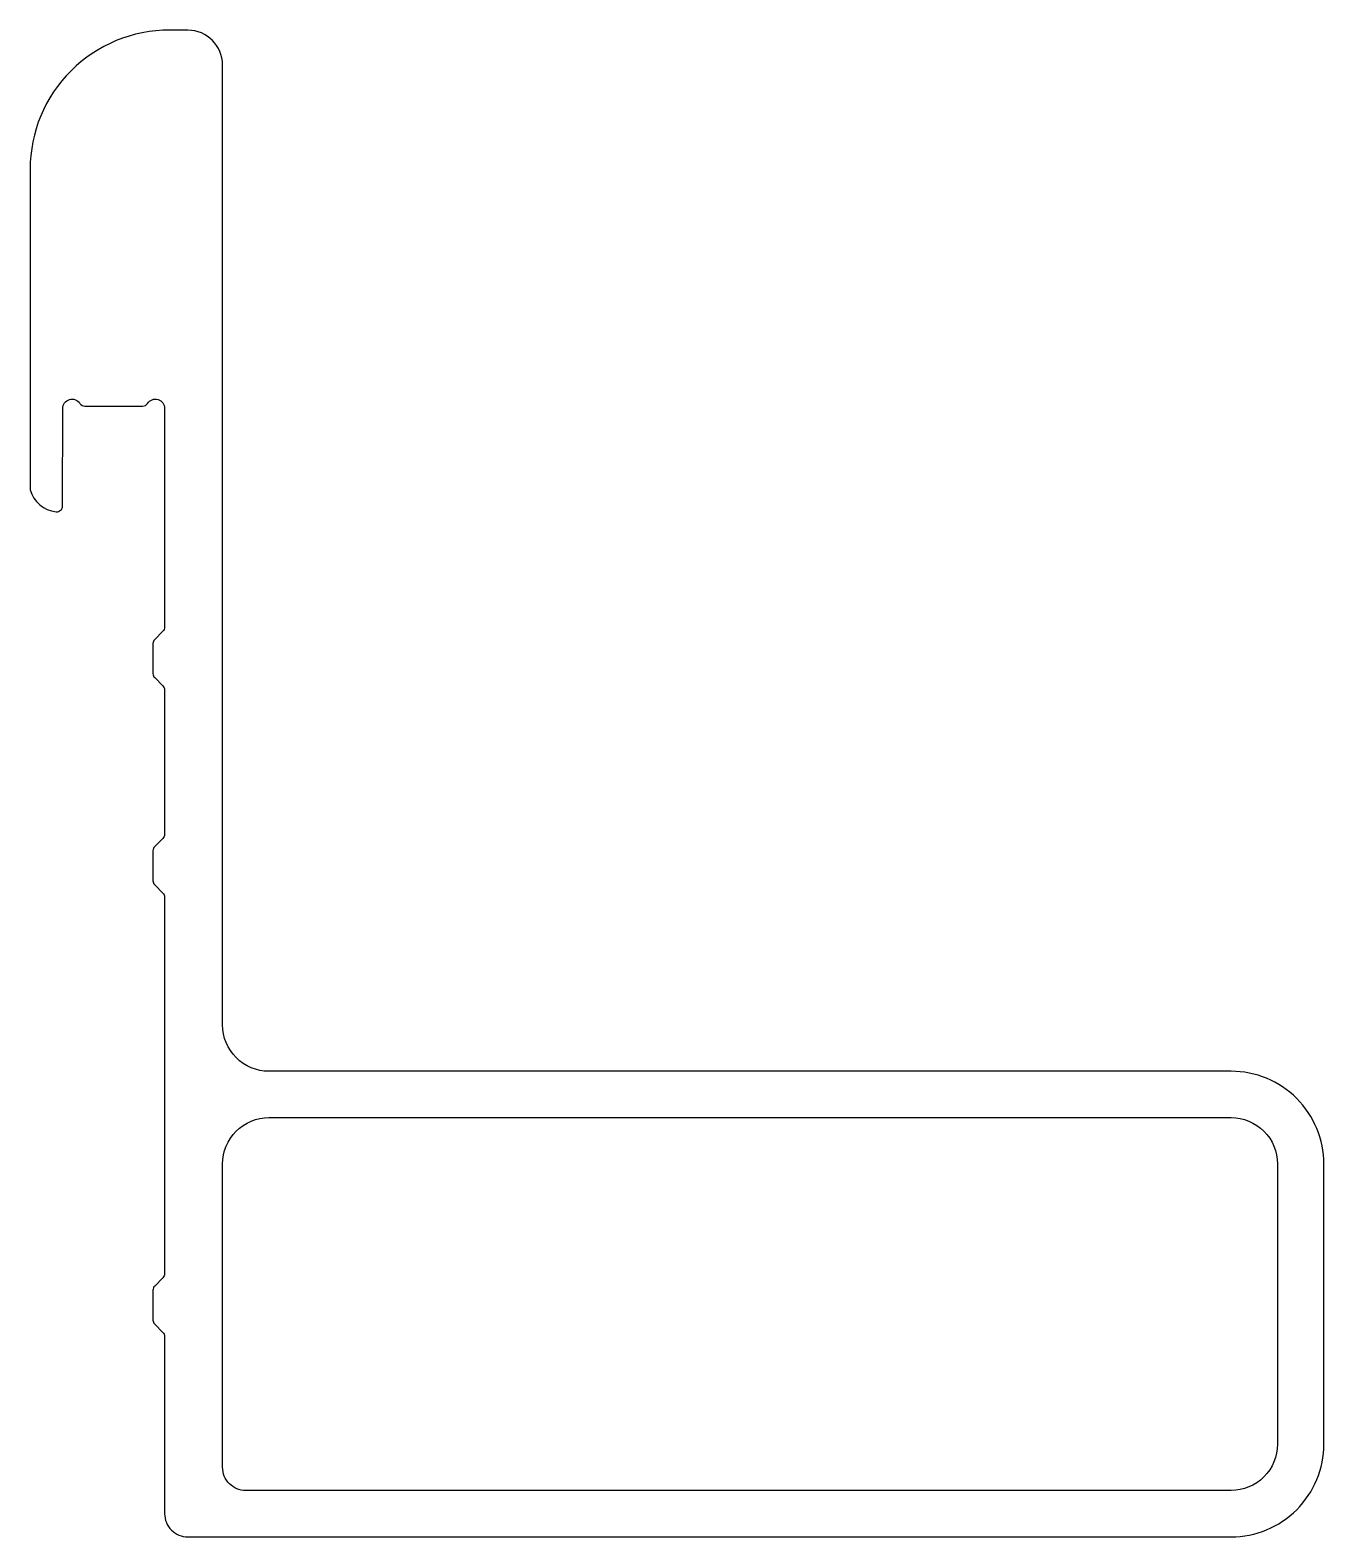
# Model space of a CAD drawing. Extents: x 490.4 to 546.2, y 630.6 to 695.6.
import ezdxf

# ---------------------------------------------------------------- set-up
doc = ezdxf.new("R2010")
doc.units = 0
doc.layers.get('0').update_dxf_attribs({"linetype": 'CONTINUOUS'})

msp = doc.modelspace()

# ---------------------------------------------------------------- linework, layer by layer
at = {"color": 7}
msp.add_lwpolyline([(491.767, 679.268, -0.757821), (492.505, 679.49, 0.256678), (492.716, 679.374), (495.206, 679.374, 0.256678), (495.417, 679.49, -0.757821), (496.155, 679.268), (496.154, 669.838, -0.198865), (496.08, 669.661), (495.727, 669.307, 0.19889), (495.654, 669.13), (495.654, 667.838, 0.19889), (495.727, 667.661), (496.08, 667.307, -0.19889), (496.154, 667.13), (496.154, 660.901, -0.19889), (496.08, 660.724), (495.727, 660.37, 0.19889), (495.654, 660.194), (495.654, 658.901, 0.19889), (495.727, 658.724), (496.08, 658.37, -0.19889), (496.154, 658.194), (496.154, 641.945, -0.198901), (496.08, 641.768), (495.727, 641.414, 0.198901), (495.654, 641.238), (495.654, 639.945, 0.198901), (495.727, 639.768), (496.08, 639.414, -0.198901), (496.154, 639.238), (496.154, 631.594, 0.414214), (497.154, 630.594), (542.155, 630.594, 0.414214), (546.155, 634.594), (546.155, 646.681, 0.414214), (542.155, 650.681), (500.653, 650.681, -0.414214), (498.654, 652.681), (498.654, 694.092, 0.413398), (497.158, 695.592), (496.372, 695.594, 0.415029), (490.355, 689.594), (490.355, 675.765, 0.308992), (491.476, 674.82, 0.443002), (491.752, 675.067), (491.768, 679.276)], format="xyb", dxfattribs=at)
msp.add_lwpolyline([(499.654, 632.594, -0.414214), (498.654, 633.594), (498.654, 646.681, -0.414214), (500.654, 648.681), (542.155, 648.681, -0.414214), (544.155, 646.681), (544.155, 634.594, -0.414214), (542.155, 632.594)], format="xyb", close=True, dxfattribs=at)

doc.saveas('drawing.dxf')
